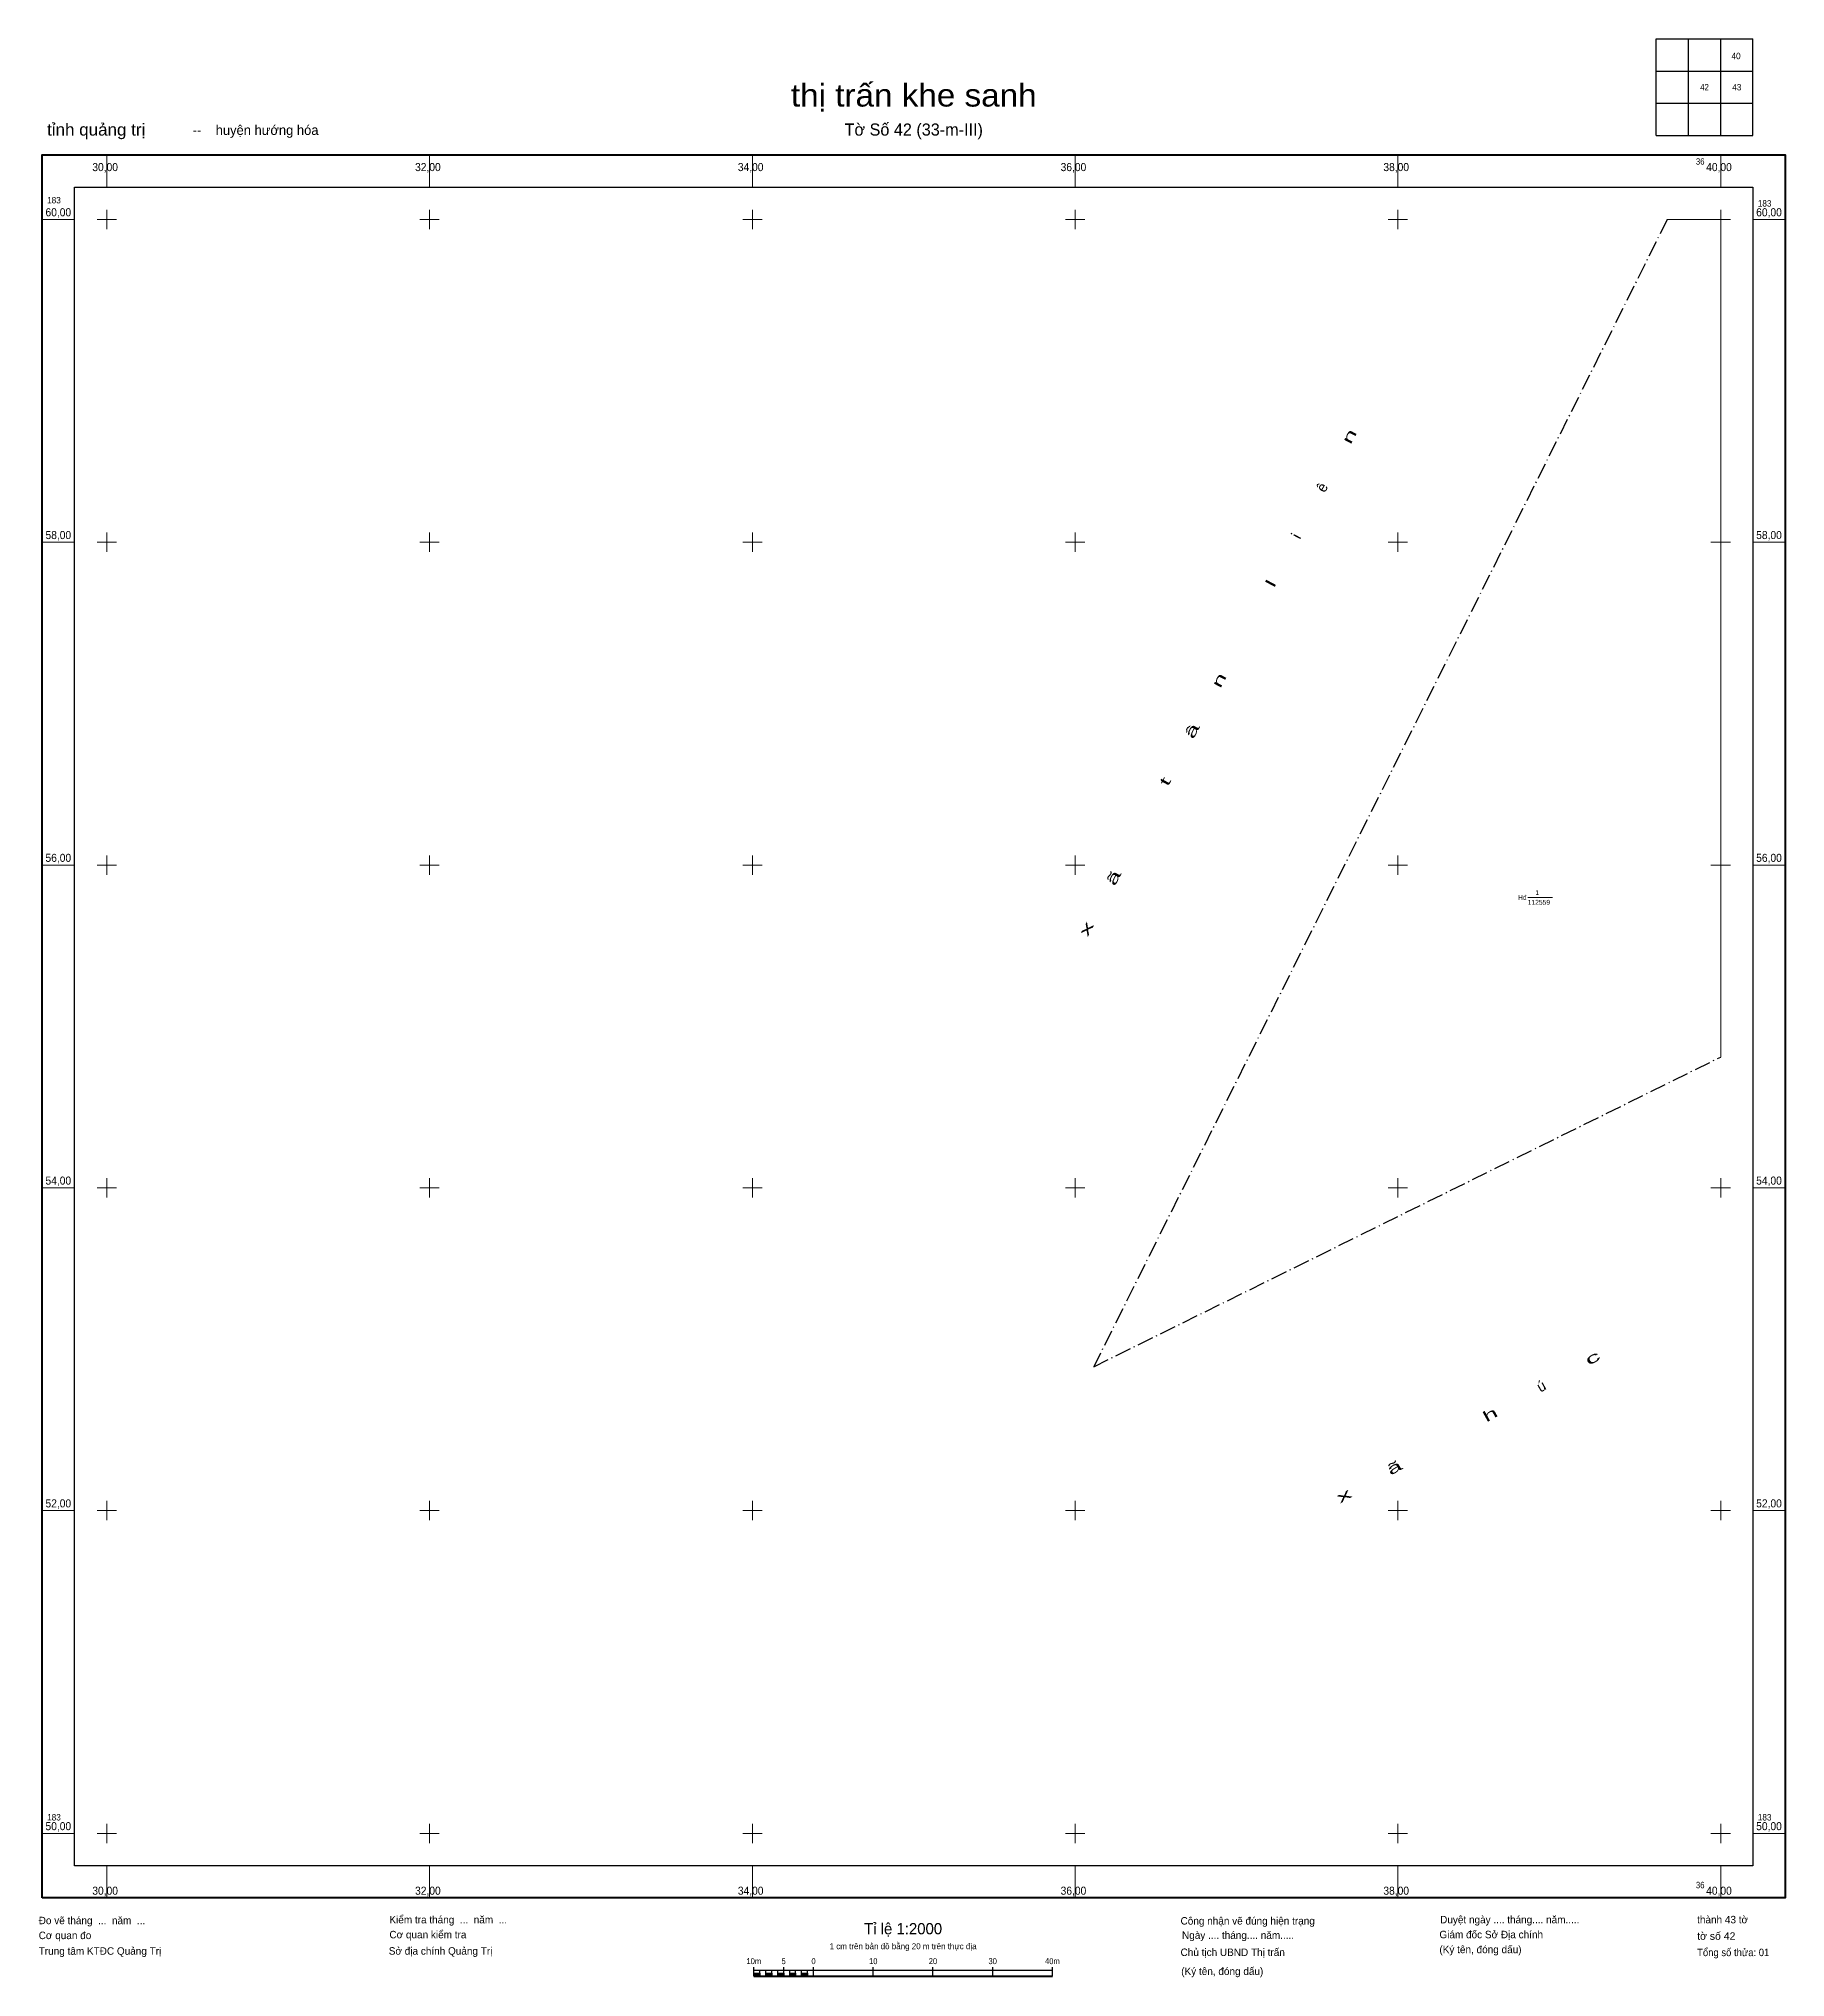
# Model space of a CAD drawing. Header units: metres. Extents: x 362958 to 364040, y 1834911 to 1836112.
import ezdxf
from ezdxf.enums import TextEntityAlignment as Align

# ---------------------------------------------------------------- set-up
doc = ezdxf.new("R2010")
doc.units = ezdxf.units.M
doc.header["$LTSCALE"] = 2
doc.linetypes.add('DOT_DASHED', pattern=[7.7, 5, -1.2, 0.3, -1.2])
for name, color, linetype, lineweight in [('10', 7, 'DOT_DASHED', 25), ('13', 7, 'Continuous', 13), ('62', 7, 'Continuous', 13)]:
    doc.layers.add(name, color=color, linetype=linetype, lineweight=lineweight)

msp = doc.modelspace()

# ---------------------------------------------------------------- hatches: boundary and pattern name
at = {"layer": '62'}
for points in [[(363400.92, 1834911.6), (363400.92, 1834913.45), (363404.62, 1834913.45), (363404.62, 1834911.6)], [(363408.32, 1834911.6), (363408.32, 1834913.45), (363412.02, 1834913.45), (363412.02, 1834911.6)], [(363415.72, 1834911.6), (363415.72, 1834913.45), (363419.42, 1834913.45), (363419.42, 1834911.6)], [(363423.12, 1834911.6), (363423.12, 1834913.45), (363426.82, 1834913.45), (363426.82, 1834911.6)], [(363430.52, 1834911.6), (363430.52, 1834913.45), (363434.22, 1834913.45), (363434.22, 1834911.6)]]:
    msp.add_hatch(color=256, dxfattribs=at).paths.add_polyline_path(points)

# ---------------------------------------------------------------- linework, layer by layer
at = {"layer": '10'}
msp.add_lwpolyline([(363966.91, 1836000), (363611.51, 1835289.15), (364000, 1835481.08)], dxfattribs=at)
at = {"layer": '10', "linetype": 'Continuous', "lineweight": 13}
msp.add_lwpolyline([(363966.91, 1836000), (364000, 1836000), (364000, 1835481.08)], dxfattribs=at)
at = {"layer": '13'}
msp.add_line((363880.45, 1835579.95), (363895.75, 1835579.95), dxfattribs=at)
at = {"layer": '62', "lineweight": 25}
for p, q in [((363960, 1836112), (364020, 1836112)), ((363960, 1836052), (363960, 1836112)), ((363980, 1836052), (363980, 1836112)), ((364000, 1836052), (364000, 1836112)), ((363960, 1836092), (364020, 1836092)), ((363960, 1836072), (364020, 1836072)), ((363400.92, 1834911.6), (363400.92, 1834917.15)), ((363400.92, 1834915.3), (363585.92, 1834915.3)), ((363400.92, 1834911.6), (363400.92, 1834915.3)), ((363404.62, 1834911.6), (363404.62, 1834915.3)), ((363408.32, 1834911.6), (363408.32, 1834915.3)), ((363412.02, 1834911.6), (363412.02, 1834915.3)), ((363415.72, 1834911.6), (363415.72, 1834915.3)), ((363419.42, 1834911.6), (363419.42, 1834917.15)), ((363419.42, 1834911.6), (363419.42, 1834915.3)), ((363423.12, 1834911.6), (363423.12, 1834915.3)), ((363426.82, 1834911.6), (363426.82, 1834915.3)), ((363430.52, 1834911.6), (363430.52, 1834915.3)), ((363434.22, 1834911.6), (363434.22, 1834915.3)), ((363437.92, 1834911.6), (363437.92, 1834917.15)), ((363474.92, 1834911.6), (363474.92, 1834917.15)), ((363511.92, 1834911.6), (363511.92, 1834917.15)), ((363548.92, 1834911.6), (363548.92, 1834917.15)), ((363585.92, 1834911.6), (363585.92, 1834917.15))]:
    msp.add_line(p, q, dxfattribs=at)
at = {"layer": '62'}
for p, q in [((363000, 1836020), (363000, 1836040)), ((363200, 1836020), (363200, 1836040)), ((363400, 1836020), (363400, 1836040)), ((363600, 1836020), (363600, 1836040)), ((363800, 1836020), (363800, 1836040)), ((364000, 1836020), (364000, 1836040)), ((363000, 1835994), (363000, 1836006)), ((363200, 1835994), (363200, 1836006)), ((363400, 1835994), (363400, 1836006)), ((363600, 1835994), (363600, 1836006)), ((363800, 1835994), (363800, 1836006)), ((364000, 1835994), (364000, 1836006)), ((362960, 1836000), (362980, 1836000)), ((362994, 1836000), (363006, 1836000)), ((363194, 1836000), (363206, 1836000)), ((363394, 1836000), (363406, 1836000)), ((363594, 1836000), (363606, 1836000)), ((363794, 1836000), (363806, 1836000)), ((363994, 1836000), (364006, 1836000)), ((364020, 1836000), (364040, 1836000)), ((362960, 1835800), (362980, 1835800)), ((362994, 1835800), (363006, 1835800)), ((363000, 1835794), (363000, 1835806)), ((363194, 1835800), (363206, 1835800)), ((363200, 1835794), (363200, 1835806)), ((363394, 1835800), (363406, 1835800)), ((363400, 1835794), (363400, 1835806)), ((363594, 1835800), (363606, 1835800)), ((363600, 1835794), (363600, 1835806)), ((363794, 1835800), (363806, 1835800)), ((363800, 1835794), (363800, 1835806)), ((363994, 1835800), (364006, 1835800)), ((364000, 1835794), (364000, 1835806)), ((364020, 1835800), (364040, 1835800)), ((363000, 1835594), (363000, 1835606)), ((363200, 1835594), (363200, 1835606)), ((363400, 1835594), (363400, 1835606)), ((363600, 1835594), (363600, 1835606)), ((363800, 1835594), (363800, 1835606)), ((364000, 1835594), (364000, 1835606)), ((362960, 1835600), (362980, 1835600)), ((362994, 1835600), (363006, 1835600)), ((363194, 1835600), (363206, 1835600)), ((363394, 1835600), (363406, 1835600)), ((363594, 1835600), (363606, 1835600)), ((363794, 1835600), (363806, 1835600)), ((363994, 1835600), (364006, 1835600)), ((364020, 1835600), (364040, 1835600)), ((362960, 1835400), (362980, 1835400)), ((362994, 1835400), (363006, 1835400)), ((363000, 1835394), (363000, 1835406)), ((363194, 1835400), (363206, 1835400)), ((363200, 1835394), (363200, 1835406)), ((363394, 1835400), (363406, 1835400)), ((363400, 1835394), (363400, 1835406)), ((363594, 1835400), (363606, 1835400)), ((363600, 1835394), (363600, 1835406)), ((363794, 1835400), (363806, 1835400)), ((363800, 1835394), (363800, 1835406)), ((363994, 1835400), (364006, 1835400)), ((364000, 1835394), (364000, 1835406)), ((364020, 1835400), (364040, 1835400)), ((362960, 1835200), (362980, 1835200)), ((362994, 1835200), (363006, 1835200)), ((363000, 1835194), (363000, 1835206)), ((363194, 1835200), (363206, 1835200)), ((363200, 1835194), (363200, 1835206)), ((363394, 1835200), (363406, 1835200)), ((363400, 1835194), (363400, 1835206)), ((363594, 1835200), (363606, 1835200)), ((363600, 1835194), (363600, 1835206)), ((363794, 1835200), (363806, 1835200)), ((363800, 1835194), (363800, 1835206)), ((363994, 1835200), (364006, 1835200)), ((364000, 1835194), (364000, 1835206)), ((364020, 1835200), (364040, 1835200)), ((363000, 1834994), (363000, 1835006)), ((363200, 1834994), (363200, 1835006)), ((363400, 1834994), (363400, 1835006)), ((363600, 1834994), (363600, 1835006)), ((363800, 1834994), (363800, 1835006)), ((364000, 1834994), (364000, 1835006)), ((362960, 1835000), (362980, 1835000)), ((362994, 1835000), (363006, 1835000)), ((363194, 1835000), (363206, 1835000)), ((363394, 1835000), (363406, 1835000)), ((363594, 1835000), (363606, 1835000)), ((363794, 1835000), (363806, 1835000)), ((363994, 1835000), (364006, 1835000)), ((364020, 1835000), (364040, 1835000)), ((363000, 1834960), (363000, 1834980)), ((363200, 1834960), (363200, 1834980)), ((363400, 1834960), (363400, 1834980)), ((363600, 1834960), (363600, 1834980)), ((363800, 1834960), (363800, 1834980)), ((364000, 1834960), (364000, 1834980))]:
    msp.add_line(p, q, dxfattribs=at)
at = {"layer": '62', "lineweight": 40}
msp.add_line((363400.92, 1834911.6), (363585.92, 1834911.6), dxfattribs=at)
at = {"layer": '62', "lineweight": 25}
msp.add_lwpolyline([(363960, 1836052), (364020, 1836052), (364020, 1836112)], dxfattribs=at)
at = {"layer": '62', "lineweight": 40}
msp.add_lwpolyline([(362960, 1834960), (362960, 1836040), (364040, 1836040), (364040, 1834960)], close=True, dxfattribs=at)
at = {"layer": '62', "lineweight": 25}
for points in [[(362980, 1834980), (362980, 1836020), (364020, 1836020), (364020, 1834980)], [(363400.92, 1834911.6), (363400.92, 1834913.45), (363404.62, 1834913.45), (363404.62, 1834911.6)], [(363408.32, 1834911.6), (363408.32, 1834913.45), (363412.02, 1834913.45), (363412.02, 1834911.6)], [(363415.72, 1834911.6), (363415.72, 1834913.45), (363419.42, 1834913.45), (363419.42, 1834911.6)], [(363423.12, 1834911.6), (363423.12, 1834913.45), (363426.82, 1834913.45), (363426.82, 1834911.6)], [(363430.52, 1834911.6), (363430.52, 1834913.45), (363434.22, 1834913.45), (363434.22, 1834911.6)]]:
    msp.add_lwpolyline(points, close=True, dxfattribs=at)

# ---------------------------------------------------------------- texts
at = {"layer": '10'}
for s, rotation, width, p in [('n', 61.893, 1.85, (363772.731, 1835864.104)), ('i', 61.893, 1.15, (363739.76, 1835802.369)), ('l', 61.893, 1.8, (363724.071, 1835772.994)), ('n', 61.893, 1.85, (363692.031, 1835713.014)), ('â', 61.893, 1.9, (363675.287, 1835681.649)), ('t', 61.893, 1.9, (363658.536, 1835650.279)), ('ã', 61.893, 1.9, (363626.657, 1835590.589)), ('x', 61.893, 2.05, (363609.814, 1835559.084)), ('c', 28.978, 2.1, (363922.13, 1835291.849)), ('h', 28.978, 1.85, (363858.735, 1835256.733)), ('ã', 28.978, 1.9, (363799.37, 1835223.859)), ('x', 28.978, 2.1, (363768.13, 1835206.558))]:
    msp.add_text(s, height=6.5, rotation=rotation, dxfattribs=dict(at, width=width)).set_placement(p, align=Align.CENTER)
for s, rotation, p in [('ê', 61.893, (363755.856, 1835832.494)), ('ú', 28.978, (363890.405, 1835274.271))]:
    msp.add_text(s, height=6.5, rotation=rotation, dxfattribs=at).set_placement(p, align=Align.CENTER)
at = {"layer": '13'}
for s, p in [('Hđ', (363874.45, 1835578.45)), ('112559', (363880.45, 1835575.45))]:
    msp.add_text(s, height=3, dxfattribs=at).set_placement(p)
at = {"layer": '13', "width": 0.85}
msp.add_text('1', height=3, dxfattribs=at).set_placement((363885.25, 1835581.45))
at = {"layer": '62'}
for s, height, width, p in [('40', 4, 0.95, (364009.53, 1836099.34)), ('thị trấn khe sanh', 14, 1.1, (363500.005, 1836070)), ('42', 4, 0.9, (363990.005, 1836080)), ('43', 4, 0.95, (364010, 1836080)), ('10m', 3.7, 0.95, (363400.895, 1834919)), ('5', 3.7, 0.9, (363419.395, 1834919)), ('0', 3.7, 0.9, (363437.895, 1834919)), ('10', 3.7, 0.95, (363474.91, 1834919)), ('20', 3.7, 0.95, (363511.91, 1834919)), ('30', 3.7, 0.95, (363548.91, 1834919)), ('40m', 3.7, 0.95, (363585.895, 1834919))]:
    msp.add_text(s, height=height, dxfattribs=dict(at, width=width)).set_placement(p, align=Align.CENTER)
for s, height, width, p in [('tỉnh quảng trị ', 7.5, 1.05, (362962.97, 1836052)), ('30,00', 5, 0.95, (362991, 1836030)), ('32,00', 5, 0.95, (363191, 1836030)), ('34,00', 5, 0.95, (363391, 1836030)), ('36,00', 5, 0.95, (363591, 1836030)), ('38,00', 5, 0.95, (363791, 1836030)), ('40,00', 5, 0.95, (363991, 1836030)), ('183', 4, 0.95, (362963, 1836010)), ('60,00', 5, 0.95, (362962, 1836002)), ('60,00', 5, 0.95, (364022, 1836002)), ('183', 4, 0.95, (364023, 1836008)), ('58,00', 5, 0.95, (362962, 1835802)), ('58,00', 5, 0.95, (364022, 1835802)), ('56,00', 5, 0.95, (362962, 1835602)), ('56,00', 5, 0.95, (364022, 1835602)), ('54,00', 5, 0.95, (362962, 1835402)), ('54,00', 5, 0.95, (364022, 1835402)), ('52,00', 5, 0.95, (362962, 1835202)), ('52,00', 5, 0.95, (364022, 1835202)), ('50,00', 5, 0.95, (362962, 1835002)), ('183', 4, 0.95, (362963, 1835008)), ('50,00', 5, 0.95, (364022, 1835002)), ('183', 4, 0.95, (364023, 1835008)), ('30,00', 5, 0.95, (362991, 1834962)), ('32,00', 5, 0.95, (363191, 1834962)), ('34,00', 5, 0.95, (363391, 1834962)), ('36,00', 5, 0.95, (363591, 1834962)), ('38,00', 5, 0.95, (363791, 1834962)), ('40,00', 5, 0.95, (363991, 1834962)), ('tờ số 42', 4.62, 1.05, (363985.41, 1834934.08)), ('Tổng số thửa: 01', 4.62, 0.95, (363985.41, 1834923.94))]:
    msp.add_text(s, height=height, dxfattribs=dict(at, width=width)).set_placement(p)
for s, height, p in [('   --    huyện hướng hóa', 6, (363046.5, 1836052.41)), ('Đo vẽ tháng  ...  năm  ...', 4.625, (362957.79, 1834943.75)), ('Kiểm tra tháng  ...  năm  ...', 4.625, (363175.11, 1834944.25)), ('Công nhận vẽ đúng hiện trạng', 4.625, (363665.32, 1834943.51)), ('Duyệt ngày .... tháng.... năm.....', 4.625, (363826.16, 1834944.29)), ('thành 43 tờ', 4.625, (363985.41, 1834944.29)), ('Cơ quan đo', 4.625, (362957.79, 1834934.5)), ('Cơ quan kiểm tra', 4.625, (363175.11, 1834935)), ('Ngày .... tháng.... năm.....', 4.625, (363666.21, 1834934.63)), ('Giám đốc Sở Địa chính', 4.625, (363825.72, 1834935.04)), ('Trung tâm KTĐC Quảng Trị', 4.625, (362957.79, 1834924.81)), ('Sở địa chính Quảng Trị', 4.625, (363174.7, 1834924.86)), ('Chủ tịch UBND Thị trấn', 4.625, (363665.32, 1834924.05)), ('(Ký tên, đóng dấu) ', 4.625, (363825.72, 1834925.79)), ('(Ký tên, đóng dấu) ', 4.625, (363665.73, 1834912.28))]:
    msp.add_text(s, height=height, dxfattribs=at).set_placement(p)
for s, height, p in [('Tờ Số 42 (33-m-III)', 7.5, (363500, 1836052)), ('Tỉ lệ 1:2000', 6.92, (363493.415, 1834937.5)), ('1 cm trên bản đồ bằng 20 m trên thực địa', 3.7, (363493.395, 1834928.25))]:
    msp.add_text(s, height=height, dxfattribs=at).set_placement(p, align=Align.CENTER)
at = {"layer": '62', "width": 0.9}
for p in [(363990, 1836034), (363990, 1834966)]:
    msp.add_text('36', height=4, dxfattribs=at).set_placement(p, align=Align.RIGHT)

doc.saveas('drawing.dxf')
